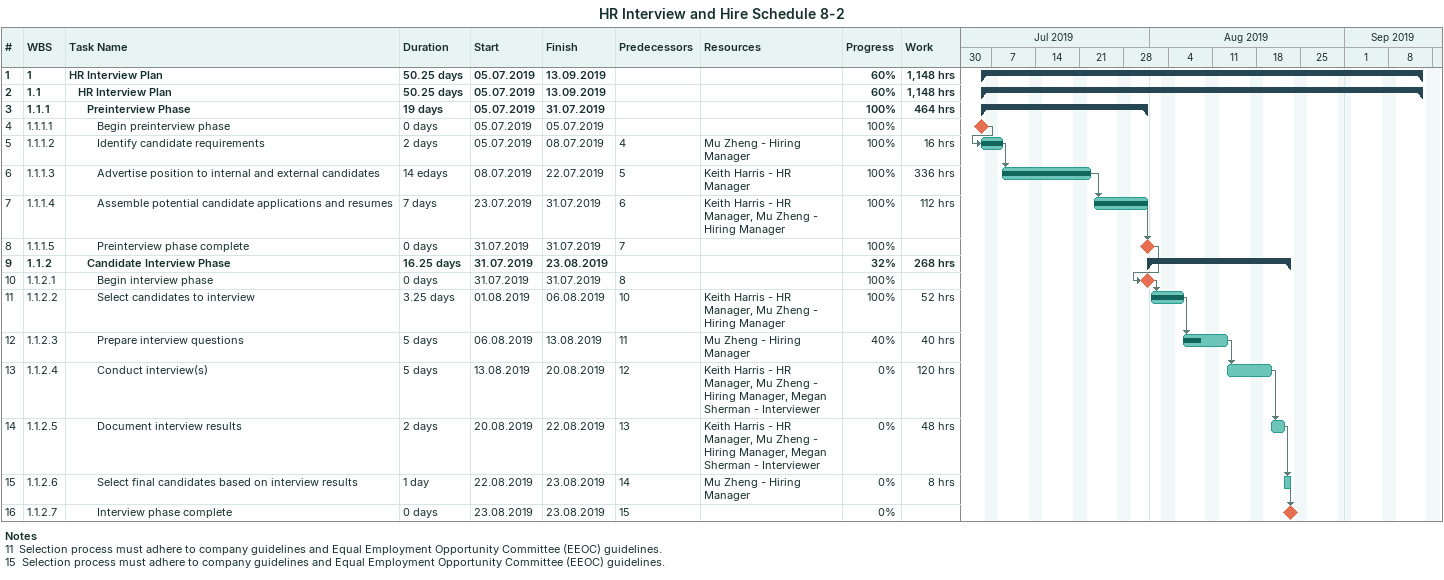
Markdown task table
HR Interview and Hire Schedule 8-2

| ID | WBS | Task | Duration | Start | Finish | Predecessors | Resources | % complete | Work (h) |
|---|---|---|---|---|---|---|---|---|---|
| 1 | 1 | **HR Interview Plan** | 50.25d | 2019-07-05 | 2019-09-13 |  |  | 60 | 1148 |
| 2 | 1.1 | **HR Interview Plan** | 50.25d | 2019-07-05 | 2019-09-13 |  |  | 60 | 1148 |
| 3 | 1.1.1 | **Preinterview Phase** | 19d | 2019-07-05 | 2019-07-31 |  |  | 100 | 464 |
| 4 | 1.1.1.1 | Begin preinterview phase | 0d | 2019-07-05 | 2019-07-05 |  |  | 100 |  |
| 5 | 1.1.1.2 | Identify candidate requirements | 2d | 2019-07-05 | 2019-07-08 | 4 | Mu Zheng - Hiring Manager | 100 | 16 |
| 6 | 1.1.1.3 | Advertise position to internal and external candidates | 14ed | 2019-07-08 | 2019-07-22 | 5 | Keith Harris - HR Manager | 100 | 336 |
| 7 | 1.1.1.4 | Assemble potential candidate applications and resumes | 7d | 2019-07-23 | 2019-07-31 | 6 | Keith Harris - HR Manager, Mu Zheng - Hiring Manager | 100 | 112 |
| 8 | 1.1.1.5 | Preinterview phase complete | 0d | 2019-07-31 | 2019-07-31 | 7 |  | 100 |  |
| 9 | 1.1.2 | **Candidate Interview Phase** | 16.25d | 2019-07-31 | 2019-08-23 |  |  | 32 | 268 |
| 10 | 1.1.2.1 | Begin interview phase | 0d | 2019-07-31 | 2019-07-31 | 8 |  | 100 |  |
| 11 | 1.1.2.2 | Select candidates to interview | 3.25d | 2019-08-01 | 2019-08-06 | 10 | Keith Harris - HR Manager, Mu Zheng - Hiring Manager | 100 | 52 |
| 12 | 1.1.2.3 | Prepare interview questions | 5d | 2019-08-06 | 2019-08-13 | 11 | Mu Zheng - Hiring Manager | 40 | 40 |
| 13 | 1.1.2.4 | Conduct interview(s) | 5d | 2019-08-13 | 2019-08-20 | 12 | Keith Harris - HR Manager, Mu Zheng - Hiring Manager, Megan Sherman - Interviewer | 0 | 120 |
| 14 | 1.1.2.5 | Document interview results | 2d | 2019-08-20 | 2019-08-22 | 13 | Keith Harris - HR Manager, Mu Zheng - Hiring Manager, Megan Sherman - Interviewer | 0 | 48 |
| 15 | 1.1.2.6 | Select final candidates based on interview results | 1d | 2019-08-22 | 2019-08-23 | 14 | Mu Zheng - Hiring Manager | 0 | 8 |
| 16 | 1.1.2.7 | Interview phase complete | 0d | 2019-08-23 | 2019-08-23 | 15 |  | 0 |  |

Notes
- 11: Selection process must adhere to company guidelines and Equal Employment Opportunity Committee (EEOC) guidelines.
- 15: Selection process must adhere to company guidelines and Equal Employment Opportunity Committee (EEOC) guidelines.
